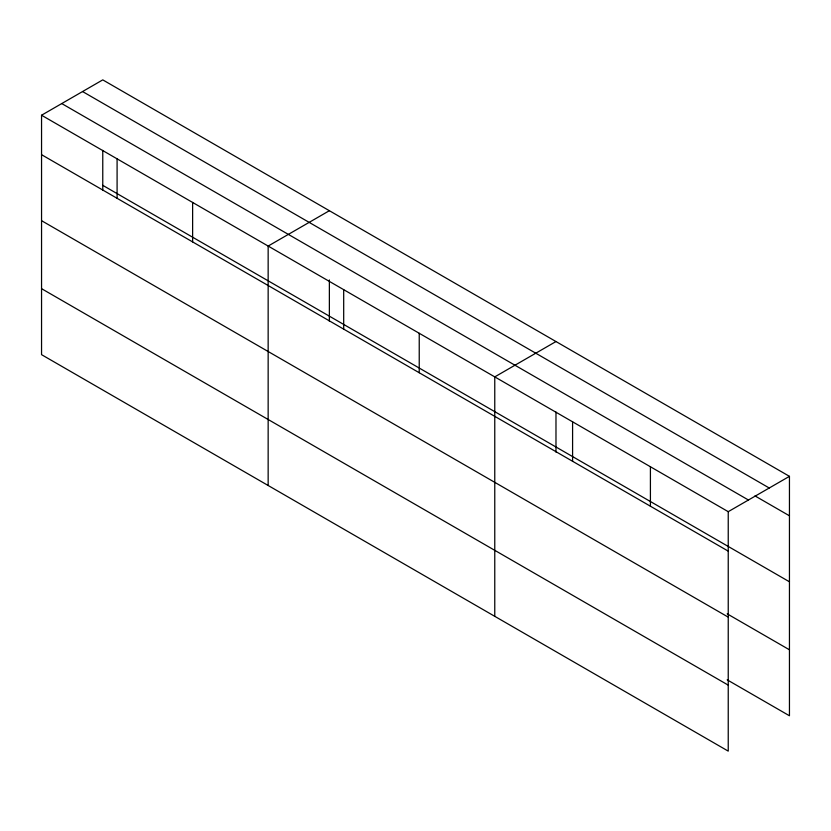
<?xml version="1.0" encoding="UTF-8"?>
<svg xmlns="http://www.w3.org/2000/svg" width="831" height="831" viewBox="0 0 831 831"><rect width="100%" height="100%" fill="white"/><g stroke="black" fill="none" stroke-linecap="round" stroke-linejoin="round"><path stroke-width="1.25" d="M728.236 617.132L728.236 511.678L41.55 115.229L41.55 354.66L728.236 751.12L728.236 617.132L41.55 220.682M727.187 679.831L789.45 715.771L789.45 476.34L102.764 79.88L41.55 115.229M329.367 210.71L268.153 246.059L268.153 485.491M555.981 341.541L494.767 376.89L494.767 616.322M728.236 511.678L789.45 476.34M82.56 91.545L769.246 488.005M754.984 495.91L789.45 515.802M61.754 103.563L748.44 500.023M102.764 185.334L789.45 581.793M41.55 154.691L728.236 551.14M727.187 613.839L789.45 649.79M41.55 288.669L728.236 685.128M650.413 466.752L650.413 506.214M572.59 421.816L572.59 461.278M555.981 412.062L555.981 452.126M419.229 333.273L419.229 372.735M343.691 289.666L343.691 329.128M329.367 279.943L329.367 321.296M192.626 202.442L192.626 241.904M117.088 158.835L117.088 198.297M102.764 150.401L102.764 190.465"/></g></svg>
